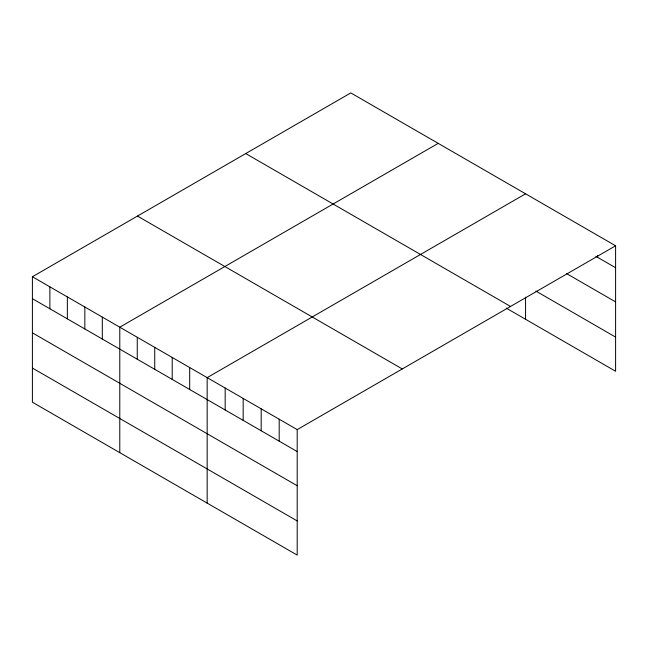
<?xml version="1.0" encoding="UTF-8"?>
<svg xmlns="http://www.w3.org/2000/svg" width="648" height="648" viewBox="0 0 648 648"><rect width="100%" height="100%" fill="white"/><g stroke="black" fill="none" stroke-linecap="round" stroke-linejoin="round"><path stroke-width="0.97" d="M32.4 276.736L297.197 429.616L297.197 555.093L32.4 402.214L32.4 276.736L350.803 92.907L615.6 245.786L615.6 371.264L506.347 308.189M438.186 143.354L119.783 327.183L119.783 452.66M525.569 193.809L207.166 377.638L207.166 503.115M297.197 429.616L615.6 245.786M595.876 256.341L615.6 267.729M566.725 273.675L615.6 301.895M535.856 291.057L615.6 337.098M245.73 153.568L510.527 306.447M137.473 216.076L402.27 368.955M32.4 298.679L297.197 451.559M32.4 332.845L297.197 485.725M32.4 368.048L297.197 520.927M597.594 255.336L597.594 257.329M525.569 297.173L525.569 319.286M279.191 419.215L279.191 441.158M261.185 408.823L261.185 430.766M243.178 398.431L243.178 420.374M225.172 388.031L225.172 409.973M189.686 367.546L189.686 389.489M172.214 357.453L172.214 379.396M154.734 347.369L154.734 369.311M137.255 337.276L137.255 359.219M102.303 317.099L102.303 339.042M84.831 307.006L84.831 328.949M67.352 296.914L67.352 318.856M49.88 286.829L49.88 308.772"/></g></svg>
